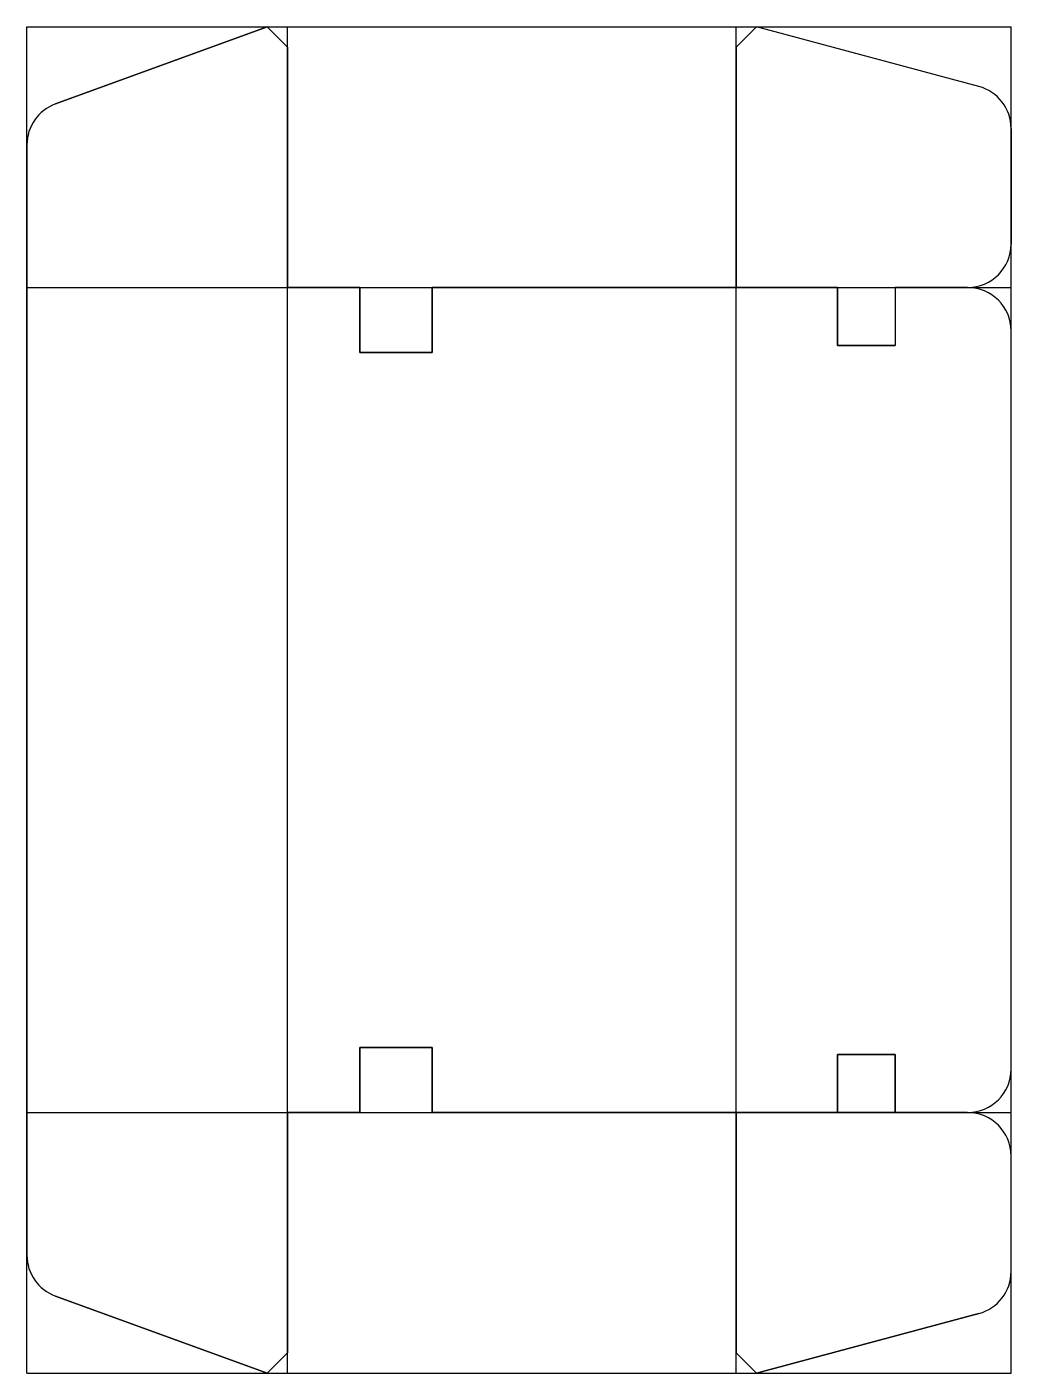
# Model space of a CAD drawing. Extents: x 1 to 69, y -24.5 to 68.5.
import ezdxf

# ---------------------------------------------------------------- set-up
doc = ezdxf.new("R2010")
doc.units = 0
doc.layers.get('0').update_dxf_attribs({"linetype": 'CONTINUOUS'})

msp = doc.modelspace()

# ---------------------------------------------------------------- linework, layer by layer
at = {"linetype": 'CONTINUOUS'}
for p, q in [((0.98, 68.5), (68.98, 68.5)), ((0.98, -24.5), (0.98, 68.5)), ((17.57, 68.5), (2.96, 63.18)), ((2.96, 63.18), (17.57, 68.5)), ((18.98, 67.09), (17.57, 68.5)), ((17.57, 68.5), (18.98, 67.09)), ((18.98, -24.5), (18.98, 68.5)), ((49.98, -24.5), (49.98, 68.5)), ((51.4, 68.5), (49.98, 67.09)), ((51.4, 68.5), (49.98, 67.09)), ((66.76, 64.38), (51.4, 68.5)), ((66.76, 64.38), (51.4, 68.5)), ((68.98, -24.5), (68.98, 68.5)), ((18.98, 50.5), (18.98, 67.09)), ((18.98, 67.09), (18.98, 50.5)), ((49.98, 67.09), (49.98, 50.5)), ((49.98, 67.09), (49.98, 50.5)), ((68.98, 53.5), (68.98, 61.49)), ((68.98, 61.49), (68.98, 53.5)), ((0.98, 60.36), (0.98, -16.36)), ((0.98, 60.36), (0.98, -16.36)), ((0.98, 50.5), (68.98, 50.5)), ((23.98, 50.5), (18.98, 50.5)), ((18.98, 50.5), (23.98, 50.5)), ((23.98, 46), (23.98, 50.5)), ((23.98, 50.5), (23.98, 46)), ((56.98, 50.5), (28.98, 50.5)), ((28.98, 50.5), (28.98, 46)), ((28.98, 46), (28.98, 50.5)), ((28.98, 50.5), (56.98, 50.5)), ((49.98, 50.5), (65.98, 50.5)), ((49.98, 50.5), (65.98, 50.5)), ((56.98, 46.5), (56.98, 50.5)), ((56.98, 50.5), (56.98, 46.5)), ((60.98, 50.5), (60.98, 46.5)), ((65.98, 50.5), (60.98, 50.5)), ((65.98, 50.5), (60.98, 50.5)), ((60.98, 50.5), (60.98, 46.5)), ((68.98, -3.5), (68.98, 47.5)), ((68.98, -3.5), (68.98, 47.5)), ((60.98, 46.5), (56.98, 46.5)), ((56.98, 46.5), (60.98, 46.5)), ((28.98, 46), (23.98, 46)), ((23.98, 46), (28.98, 46)), ((23.98, -6.5), (23.98, -2)), ((23.98, -2), (28.98, -2)), ((28.98, -2), (23.98, -2)), ((23.98, -2), (23.98, -6.5)), ((28.98, -2), (28.98, -6.5)), ((28.98, -6.5), (28.98, -2)), ((56.98, -6.5), (56.98, -2.5)), ((56.98, -2.5), (60.98, -2.5)), ((60.98, -2.5), (56.98, -2.5)), ((56.98, -2.5), (56.98, -6.5)), ((60.98, -2.5), (60.98, -6.5)), ((60.98, -6.5), (60.98, -2.5)), ((0.98, -6.5), (68.98, -6.5)), ((18.98, -23.09), (18.98, -6.5)), ((18.98, -6.5), (23.98, -6.5)), ((23.98, -6.5), (18.98, -6.5)), ((18.98, -6.5), (18.98, -23.09)), ((28.98, -6.5), (56.98, -6.5)), ((56.98, -6.5), (28.98, -6.5)), ((49.98, -6.5), (49.98, -23.09)), ((65.98, -6.5), (49.98, -6.5)), ((49.98, -23.09), (49.98, -6.5)), ((49.98, -6.5), (65.98, -6.5)), ((60.98, -6.5), (65.98, -6.5)), ((65.98, -6.5), (60.98, -6.5)), ((68.98, -17.49), (68.98, -9.5)), ((68.98, -17.49), (68.98, -9.5)), ((2.96, -19.18), (17.57, -24.5)), ((17.57, -24.5), (2.96, -19.18)), ((51.4, -24.5), (66.76, -20.38)), ((66.76, -20.38), (51.4, -24.5)), ((17.57, -24.5), (18.98, -23.09)), ((18.98, -23.09), (17.57, -24.5)), ((49.98, -23.09), (51.4, -24.5)), ((51.4, -24.5), (49.98, -23.09)), ((0.98, -24.5), (68.98, -24.5))]:
    msp.add_line(p, q, dxfattribs=at)
for centre, start, end in [((65.98, 61.483), 0.1304, 74.93009), ((65.98, 61.483), 0.1304, 74.93009), ((3.98, 60.359), 109.87687, 179.97562), ((3.98, 60.359), 109.87687, 179.97562), ((65.98, 53.5), 270, 0), ((65.98, 53.5), 270, 0), ((65.98, 47.5), 0, 90), ((65.98, 47.5), 0, 90), ((65.98, -3.5), 270, 0), ((65.98, -3.5), 270, 0), ((65.98, -9.5), 0, 90), ((65.98, -9.5), 0, 90), ((3.98, -16.359), 180.02438, 250.12313), ((3.98, -16.359), 180.02438, 250.12313), ((65.98, -17.483), 285.06991, 359.8696), ((65.98, -17.483), 285.06991, 359.8696)]:
    msp.add_arc(centre, 3, start, end, dxfattribs=at)

doc.saveas('drawing.dxf')
